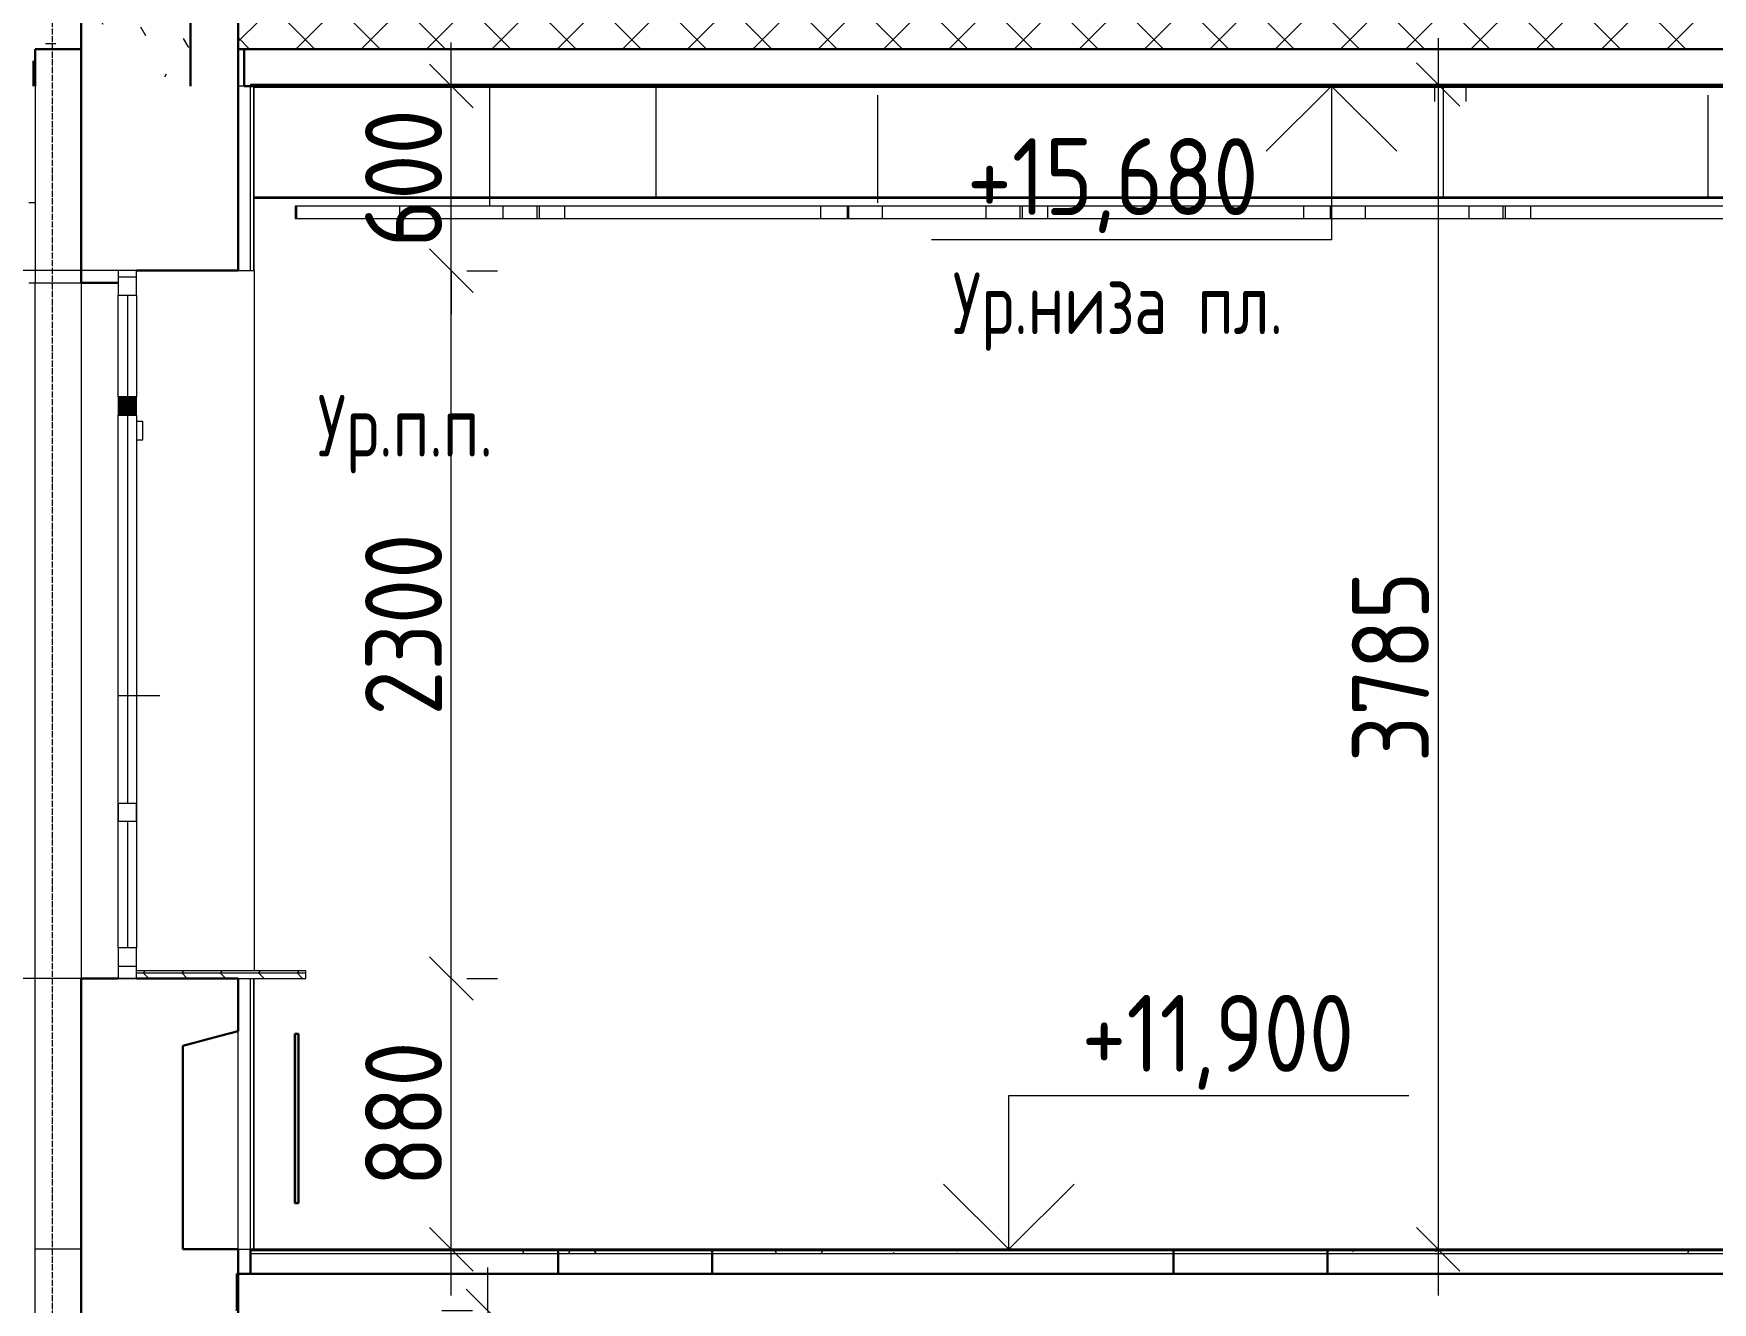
# Model space of a CAD drawing. Header units: millimetres. Extents: x -3929 to 624051, y 52832 to 514950.
# Drawn here: x 485465 to 490920, y 124473 to 128596 of the extents above; entities that cross this region are included whole.
import ezdxf

# ---------------------------------------------------------------- set-up
doc = ezdxf.new("R2010")
doc.units = ezdxf.units.MM
doc.linetypes.add('ADSK_Линия сетки', pattern=[25, 20, -2.5, 0, -2.5])
for name, color, linetype, lineweight in [('_ Окна', 7, 'Continuous', 9), ('Аннотация', 7, 'Continuous', 18), ('Каркас', 7, 'Continuous', 18), ('Несущие колонны', 7, 'Continuous', 18), ('Окна', 7, 'Continuous', 9), ('Оси', 253, 'Continuous', 9), ('Отметки', 7, 'Continuous', 9), ('Перекрытие', 7, 'Continuous', 18), ('Потолки', 7, 'Continuous', 9), ('Размеры', 7, 'Continuous', 9), ('Стены наружные', 7, 'Continuous', 18), ('Стены несущие', 7, 'Continuous', 30), ('Стены отделка', 7, 'Continuous', 30), ('Стены штриховка', 7, 'Continuous', 9), ('Узлы', 7, 'Continuous', 18), ('ШТРИХОВКА', 252, 'Continuous', 15)]:
    doc.layers.add(name, color=color, linetype=linetype, lineweight=lineweight)
doc.layers.add('Линии', color=7, linetype='Continuous', lineweight=9, true_color=0x00a600)
doc.styles.add('GOST Common_1', font='GOST_Common.ttf', dxfattribs={"width": 0.9, "height": 250})
doc.styles.add('GOST Common_3', font='GOST_Common.ttf', dxfattribs={"width": 0.8, "height": 350})
doc.dimstyles.new('ADSK_Основной_2_5_мм', dxfattribs={"dimscale": 304.8, "dimtxt": 251.428749, "dimasz": 0.463911, "dimexe": 0.492126, "dimexo": 0.492126, "dimgap": 0.098425, "dimtad": 1, "dimrnd": 0.01, "dimdsep": 46, "dimtxsty": 'GOST Common_1', "dimblk1": 'OBLIQUE', "dimblk2": 'OBLIQUE', "dimsah": 1, "dimcen": 0.09, "dimdle": 0.492126, "dimazin": 2, "dimtfac": 1, "dimtdec": 4, "dimtix": 1, "dimtmove": 0, "dimatfit": 3, "dimfxl": 1, "dimtvp": 1, "dimtolj": 1, "dimtzin": 0, "dimlwd": 20, "dimlwe": 20, "dimarcsym": 2})
doc.dimstyles.new('ADSK_Основной_2_5_мм_Округление_до_10_мм', dxfattribs={"dimscale": 304.8, "dimtxt": 251.428749, "dimasz": 0.463911, "dimexe": 0.492126, "dimexo": 0.492126, "dimgap": 0.098425, "dimtad": 1, "dimdec": 0, "dimrnd": 10, "dimdsep": 46, "dimtxsty": 'GOST Common_1', "dimblk1": 'OBLIQUE', "dimblk2": 'OBLIQUE', "dimsah": 1, "dimcen": 0.09, "dimdle": 0.492126, "dimazin": 2, "dimtfac": 1, "dimtdec": 4, "dimtix": 1, "dimtmove": 0, "dimatfit": 3, "dimfxl": 1, "dimtvp": 1, "dimtolj": 1, "dimtzin": 0, "dimlwd": 20, "dimlwe": 20, "dimarcsym": 2})
pattern_1 = [(0, (492818.01, 121045.93), (406.4, 101.6), [33.528, -271.272, 33.528, -271.272, -1625.6]), (0, (492818.01, 121045.93), (406.4, 101.6), [-609.6, 33.528, -576.072, 33.528, -271.272, -711.2]), (0, (492818.01, 121045.93), (406.4, 101.6), [-1524, 33.528, -169.672, 33.528, -474.472]), (120, (492970.41, 121096.73), (-291.1882, 301.1527), [33.528, -271.272, 33.528, -271.272, -1625.6]), (120, (492970.41, 121096.73), (-291.1882, 301.1527), [-609.6, 33.528, -576.072, 33.528, -271.272, -711.2]), (120, (492970.41, 121096.73), (-291.1882, 301.1527), [-1524, 33.528, -169.672, 33.528, -474.472]), (240, (493021.21, 121299.93), (-115.2118, -402.7527), [33.528, -271.272, 33.528, -271.272, -1625.6]), (240, (493021.21, 121299.93), (-115.2118, -402.7527), [-609.6, 33.528, -576.072, 33.528, -271.272, -711.2]), (240, (493021.21, 121299.93), (-115.2118, -402.7527), [-1524, 33.528, -169.672, 33.528, -474.472])]

# ---------------------------------------------------------------- blocks, each defined once
blk = doc.blocks.new('окно трехпол с фрамугой - 1800 и 1820х2300_h___нов_ ок15_ С ПРИВОДОМ-3466761-Разрез 2-2')
at = {"layer": '_ Окна', "lineweight": 18}
for p, q in [((2068.2, 15080), (2008.2, 15080)), ((2008.2, 15080), (2008.2, 15000)), ((2068.2, 15000), (2068.2, 15080)), ((2008.2, 15000), (2068.2, 15000)), ((2008.2, 13290), (2008.2, 13350)), ((2008.2, 13350), (2068.2, 13350)), ((2068.2, 13350), (2068.2, 13290)), ((2068.2, 13290), (2008.2, 13290)), ((2068.2, 12880), (2008.2, 12880)), ((2008.2, 12880), (2008.2, 12780)), ((2068.2, 12780), (2068.2, 12880)), ((2008.2, 12780), (2068.2, 12780))]:
    blk.add_line(p, q, dxfattribs=at)
at = {"layer": '_ Окна'}
for p, q in [((2008.2, 15060), (2068.2, 15060)), ((2038.2, 15000), (2038.2, 14670)), ((2038.2, 14610), (2038.2, 13350)), ((2038.2, 13290), (2038.2, 12880)), ((2008.2, 12820), (2068.2, 12820))]:
    blk.add_line(p, q, dxfattribs=at)
at = {"layer": 'Окна'}
for p, q in [((2068.2, 15080), (2008.2, 15080)), ((2008.2, 15080), (2008.2, 15000)), ((2068.2, 15000), (2068.2, 15080)), ((2008.2, 14670), (2008.2, 15000)), ((2068.2, 15000), (2068.2, 14670)), ((2008.2, 13350), (2008.2, 14610)), ((2068.2, 14610), (2068.2, 13350)), ((2008.2, 13350), (2008.2, 13290)), ((2068.2, 13290), (2068.2, 13350)), ((2008.2, 12880), (2008.2, 13290)), ((2068.2, 13290), (2068.2, 12880)), ((2008.2, 12880), (2008.2, 12780)), ((2068.2, 12780), (2068.2, 12880)), ((2008.2, 12780), (2068.2, 12780))]:
    blk.add_line(p, q, dxfattribs=at)
blk = doc.blocks.new('Створка открывания24 - Створка открывания-2413653-Разрез 2-2')
at = {"layer": '_ Окна', "lineweight": 18}
for p, q in [((2088.2, 14590), (2068.2, 14590)), ((2088.2, 14530), (2088.2, 14590)), ((2068.2, 14530), (2088.2, 14530))]:
    blk.add_line(p, q, dxfattribs=at)
blk = doc.blocks.new('Квадрат _ГОСТ 2591-88_-Колонна - кв_ 100-2679044-Разрез 2-2')
at = {"layer": 'Несущие колонны'}
for p, q in [((6287.5, 16100), (6287.5, 17690)), ((6387.5, 17690), (6287.5, 17690)), ((6387.5, 17690), (6387.5, 16100)), ((6287.5, 15630), (6287.5, 15675)), ((6387.5, 15675), (6387.5, 15630))]:
    blk.add_line(p, q, dxfattribs=at)
blk = doc.blocks.new('Высотные отметки - Стрелка вниз-12094-Разрез 2-2')
at = {"layer": 'Аннотация', "lineweight": 20}
for p, q in [((23173.6, 3220), (22573.6, 3220)), ((22873.6, 3220), (22661.5, 3007.9)), ((22873.6, 3220), (22873.6, 2720)), ((22873.6, 3220), (23085.7, 3007.9)), ((22873.6, 2720), (21573.6, 2720))]:
    blk.add_line(p, q, dxfattribs=at)
blk = doc.blocks.new('_Oblique')
at = {"color": 0, "linetype": 'ByBlock', "lineweight": -2}
blk.add_line((-0.5, -0.5), (0.5, 0.5), dxfattribs=at)
blk = doc.blocks.new('*D2807')
at = {"layer": 'Defpoints', "color": 0, "transparency": 16777216}
for p in [(490129, 128430.9), (490029.1, 124645.9), (490129, 124645.9)]:
    blk.add_point(p, dxfattribs=at)
at = {"layer": 'Размеры', "color": 0, "lineweight": 5, "transparency": 16777216}
for p, q in [((490029.1, 128580.9), (490029.1, 124495.9)), ((489979, 128430.9), (489879.1, 128430.9)), ((489979, 124645.9), (489879.1, 124645.9))]:
    blk.add_line(p, q, dxfattribs=at)
at = {"layer": 'Размеры', "color": 0, "lineweight": 5, "transparency": 16777216, "xscale": 141.4, "yscale": 141.4, "zscale": 141.4}
for p, rotation in [((490029.1, 128430.9), 90), ((490029.1, 124645.9), 270)]:
    blk.add_blockref('_Oblique', p, dxfattribs=dict(at, rotation=rotation))
at = {"layer": 'Размеры', "color": 0, "lineweight": 5, "transparency": 16777216, "insert": (489874.1, 126538.4), "char_height": 250, "width": 756.843, "attachment_point": 5, "rotation": 90, "style": 'GOST Common_1'}
blk.add_mtext('\\A1;3785', dxfattribs=at)
blk = doc.blocks.new('Высотные отметки - Стрелка вверх-12093-Разрез 2-2')
at = {"layer": 'Аннотация', "lineweight": 20}
for p, q in [((21738.9, 450), (20438.9, 450)), ((21738.9, -50), (21738.9, 450)), ((21738.9, -50), (21526.8, 162.1)), ((21738.9, -50), (21951, 162.1)), ((22038.9, -50), (21438.9, -50))]:
    blk.add_line(p, q, dxfattribs=at)
blk = doc.blocks.new('*D2810')
at = {"layer": 'Defpoints', "color": 0, "transparency": 16777216}
for p in [(487041.2, 124445.9), (486941.2, 123895.9), (487041.2, 123895.9)]:
    blk.add_point(p, dxfattribs=at)
at = {"layer": 'Размеры', "color": 0, "lineweight": 5, "transparency": 16777216}
for p, q in [((486941.2, 124445.9), (486941.2, 124587.3)), ((486891.2, 124445.9), (486791.2, 124445.9)), ((486941.2, 124445.9), (486941.2, 123895.9)), ((486891.2, 123895.9), (486791.2, 123895.9)), ((486941.2, 123895.9), (486941.2, 123754.5))]:
    blk.add_line(p, q, dxfattribs=at)
at = {"layer": 'Размеры', "color": 0, "lineweight": 5, "transparency": 16777216, "xscale": 141.4, "yscale": 141.4, "zscale": 141.4}
for p, rotation in [((486941.2, 124445.9), 270), ((486941.2, 123895.9), 90)]:
    blk.add_blockref('_Oblique', p, dxfattribs=dict(at, rotation=rotation))
at = {"layer": 'Размеры', "color": 0, "lineweight": 5, "transparency": 16777216, "insert": (486786.2, 124170.9), "char_height": 250, "width": 567.632, "attachment_point": 5, "rotation": 90, "style": 'GOST Common_1'}
blk.add_mtext('\\A1;550', dxfattribs=at)
blk = doc.blocks.new('*D2813')
at = {"layer": 'Defpoints', "color": 0, "transparency": 16777216}
for p in [(486722, 125525.9), (486821.9, 125525.9), (486722, 124645.9)]:
    blk.add_point(p, dxfattribs=at)
at = {"layer": 'Размеры', "color": 0, "lineweight": 5, "transparency": 16777216}
for p, q in [((486821.9, 124495.9), (486821.9, 125675.9)), ((486872, 125525.9), (486971.9, 125525.9)), ((486872, 124645.9), (486971.9, 124645.9))]:
    blk.add_line(p, q, dxfattribs=at)
at = {"layer": 'Размеры', "color": 0, "lineweight": 5, "transparency": 16777216, "xscale": 141.4, "yscale": 141.4, "zscale": 141.4}
for p, rotation in [((486821.9, 125525.9), 90), ((486821.9, 124645.9), 270)]:
    blk.add_blockref('_Oblique', p, dxfattribs=dict(at, rotation=rotation))
at = {"layer": 'Размеры', "color": 0, "lineweight": 5, "transparency": 16777216, "insert": (486666.9, 125085.9), "char_height": 250, "width": 567.632, "attachment_point": 5, "rotation": 90, "style": 'GOST Common_1'}
blk.add_mtext('\\A1;880', dxfattribs=at)
blk = doc.blocks.new('*D2814')
at = {"layer": 'Defpoints', "color": 0, "transparency": 16777216}
for p in [(486722, 127825.9), (486821.9, 127825.9), (486722, 125525.9)]:
    blk.add_point(p, dxfattribs=at)
at = {"layer": 'Размеры', "color": 0, "lineweight": 5, "transparency": 16777216}
for p, q in [((486821.9, 125375.9), (486821.9, 127975.9)), ((486872, 127825.9), (486971.9, 127825.9)), ((486872, 125525.9), (486971.9, 125525.9))]:
    blk.add_line(p, q, dxfattribs=at)
at = {"layer": 'Размеры', "color": 0, "lineweight": 5, "transparency": 16777216, "xscale": 141.4, "yscale": 141.4, "zscale": 141.4}
for p, rotation in [((486821.9, 127825.9), 90), ((486821.9, 125525.9), 270)]:
    blk.add_blockref('_Oblique', p, dxfattribs=dict(at, rotation=rotation))
at = {"layer": 'Размеры', "color": 0, "lineweight": 5, "transparency": 16777216, "insert": (486666.9, 126675.9), "char_height": 250, "width": 756.843, "attachment_point": 5, "rotation": 90, "style": 'GOST Common_1'}
blk.add_mtext('\\A1;2300', dxfattribs=at)
blk = doc.blocks.new('*D2815')
at = {"layer": 'Defpoints', "color": 0, "transparency": 16777216}
for p in [(486722, 128425.9), (486821.9, 128425.9), (486722, 127825.9)]:
    blk.add_point(p, dxfattribs=at)
at = {"layer": 'Размеры', "color": 0, "lineweight": 5, "transparency": 16777216}
for p, q in [((486821.9, 128425.9), (486821.9, 128567.3)), ((486821.9, 127825.9), (486821.9, 128425.9)), ((486872, 128425.9), (486971.9, 128425.9)), ((486821.9, 127825.9), (486821.9, 127684.5)), ((486872, 127825.9), (486971.9, 127825.9))]:
    blk.add_line(p, q, dxfattribs=at)
at = {"layer": 'Размеры', "color": 0, "lineweight": 5, "transparency": 16777216, "xscale": 141.4, "yscale": 141.4, "zscale": 141.4}
for p, rotation in [((486821.9, 128425.9), 270), ((486821.9, 127825.9), 90)]:
    blk.add_blockref('_Oblique', p, dxfattribs=dict(at, rotation=rotation))
at = {"layer": 'Размеры', "color": 0, "lineweight": 5, "transparency": 16777216, "insert": (486666.9, 128125.9), "char_height": 250, "width": 567.632, "attachment_point": 5, "rotation": 90, "style": 'GOST Common_1'}
blk.add_mtext('\\A1;600', dxfattribs=at)

msp = doc.modelspace()

# ---------------------------------------------------------------- hatches: boundary and pattern name
at = {"layer": 'Узлы', "lineweight": 5, "true_color": 0xffffff}
msp.add_hatch(color=7, dxfattribs=at).paths.add_polyline_path([(485799.344, 127355.933), (485799.502, 127355.933), (485799.344, 127415.933), (485739.344, 127415.933), (485739.344, 127355.933)])
at = {"layer": 'ШТРИХОВКА'}
h = msp.add_hatch(dxfattribs=at)
h.set_pattern_fill('FP_2', color=252, style=0, pattern_type=2)
h.set_pattern_definition(pattern_1)
h.paths.add_polyline_path([(485464.54, 128425.933), (485469.344, 128425.933), (485469.344, 128545.933), (485619.344, 128545.933), (485974.54, 128425.933), (485974.54, 128650.51), (485965.594, 128646.124), (485961.567, 128654.337), (485961.567, 128642.175), (485846.567, 128642.175), (485846.567, 128757.175), (485961.567, 128757.175), (485961.567, 128738.816), (485974.54, 128745.177), (485974.54, 128965.606), (485469.087, 128728.505), (485469.183, 128660.226), (485464.54, 128658.051), (485464.54, 128508.232)])
h.paths.add_polyline_path([(485464.54, 128737.559), (485974.54, 128976.46), (485974.54, 131957.278), (485464.54, 131957.278), (485465.069, 131582.004), (485624.619, 131582.004), (485664.937, 131357.797), (485702.56, 131323.224), (485722.781, 131290.764), (485734.376, 131259.648), (485740.498, 131223.015), (485739.78, 131188.551), (485734.213, 131161.352), (485727.264, 131140.752), (485714.316, 131113.515), (485710.732, 131106.424), (485779.616, 131059.754), (485708.936, 130957.975), (485717.887, 130135.698), (485718.45, 130065.776), (485766.459, 130065.776), (485563.216, 129584.224), (485464.54, 129584.224), (485464.54, 128745.846)])
h = msp.add_hatch(dxfattribs=at)
h.set_pattern_fill('FP_15', color=252, style=0, pattern_type=2)
h.set_pattern_definition([(45, (492818.01, 121045.93), (-106.066, 106.066), []), (135, (492818.01, 121045.93), (-106.066, -106.066), [])])
h.paths.add_polyline_path([(492092.813, 128545.933), (496385.649, 128545.933), (496385.649, 128745.933), (486169.164, 128745.933), (486129.344, 128726.409), (486129.344, 128545.933), (492017.351, 128545.933)])
h = msp.add_hatch(dxfattribs=at)
h.set_pattern_fill('FP_16', color=252, style=0, pattern_type=2)
h.set_pattern_definition([(0, (492818.01, 121045.93), (0, 124.95), []), (315, (492818.01, 121045.93), (124.95, 0), [176.706, -176.706]), (45, (492818.01, 121045.93), (124.95, 0), [176.706, -176.706])])
h.paths.add_polyline_path([(486250.715, 125525.933), (486349.344, 125525.933), (486349.344, 125550.933), (485799.344, 125550.933), (485799.344, 125525.933), (486181.344, 125525.933)])
msp.add_hatch(color=252, dxfattribs=at).paths.add_polyline_path([(486325.733, 124795.933), (486325.733, 125345.933), (486313.733, 125345.933), (486313.733, 124795.933)])
h = msp.add_hatch(dxfattribs=at)
h.set_pattern_fill('FP_2', color=252, style=0, pattern_type=2)
h.set_pattern_definition(pattern_1)
h.paths.add_polyline_path([(492363.939, 124630.933), (493169.344, 124630.933), (493169.344, 124640.933), (491669.344, 124640.933), (491669.344, 124630.933), (492363.9, 124630.933)])
h.paths.add_polyline_path([(486181.344, 124630.933), (487169.344, 124630.933), (487169.344, 124640.933), (486169.344, 124640.933), (486169.344, 124630.933)])
h.paths.add_polyline_path([(489169.344, 124630.933), (489669.344, 124630.933), (489669.344, 124640.933), (489169.344, 124640.933)])
h = msp.add_hatch(dxfattribs=at)
h.set_pattern_fill('FP_2', color=252, style=0, pattern_type=2)
h.set_pattern_definition(pattern_1)
h.paths.add_polyline_path([(487169.344, 124630.933), (487669.344, 124630.933), (487669.344, 124640.933), (487169.344, 124640.933)])
h.paths.add_polyline_path([(493669.344, 124630.933), (493669.344, 124640.933), (493169.344, 124640.933), (493169.344, 124630.933), (493636.009, 124630.933)])
h.paths.add_polyline_path([(489669.344, 124630.933), (491169.344, 124630.933), (491169.344, 124640.933), (489669.344, 124640.933)])
h = msp.add_hatch(dxfattribs=at)
h.set_pattern_fill('FP_2', color=252, style=0, pattern_type=2)
h.set_pattern_definition(pattern_1)
h.paths.add_polyline_path([(491210.987, 124630.933), (491669.344, 124630.933), (491669.344, 124640.933), (491169.344, 124640.933), (491169.344, 124630.933), (491187.011, 124630.933)])
h.paths.add_polyline_path([(487683.682, 124630.933), (489169.344, 124630.933), (489169.344, 124640.933), (487669.344, 124640.933), (487669.344, 124630.933)])
h.paths.add_polyline_path([(494435.862, 124630.933), (494449.862, 124630.933), (494449.751, 124640.933), (493669.344, 124640.933), (493669.344, 124630.933), (494407.607, 124630.933)])

# ---------------------------------------------------------------- linework, layer by layer
at = {"layer": 'Каркас'}
msp.add_line((486181.344, 128065.933), (492226.566, 128065.933), dxfattribs=at)
at = {"layer": 'Линии', "color": 7, "lineweight": 18}
for p, q in [((486946.755, 128035.933), (486946.755, 128430.933)), ((487488.169, 128065.933), (487488.169, 128430.933)), ((488208.169, 128045.933), (488208.169, 128395.933)), ((490046.646, 128065.933), (490046.646, 128425.933)), ((490906.646, 128065.933), (490906.646, 128395.933))]:
    msp.add_line(p, q, dxfattribs=at)
at = {"layer": 'Линии', "color": 7}
for p, q in [((485739.344, 127415.933), (485739.344, 127355.933)), ((485799.502, 127415.933), (485739.344, 127415.933)), ((485799.502, 127355.933), (485799.502, 127415.933)), ((485739.344, 127355.933), (485799.502, 127355.933)), ((486129.344, 124645.933), (486129.344, 125355.275))]:
    msp.add_line(p, q, dxfattribs=at)
at = {"layer": 'Линии', "color": 1, "true_color": 0xff0000}
msp.add_line((485739.344, 126445.933), (485874.344, 126445.933), dxfattribs=at)
at = {"layer": 'Линии', "color": 7, "lineweight": 30}
for p, q in [((486071.388, 125339.746), (485949.344, 125307.045)), ((486129.344, 125355.275), (486071.388, 125339.746)), ((485949.344, 125307.045), (485949.344, 124645.933)), ((485949.344, 124645.933), (486129.344, 124645.933))]:
    msp.add_line(p, q, dxfattribs=at)
at = {"layer": 'Оси', "linetype": 'ADSK_Линия сетки'}
msp.add_line((485526.112, 107157.883), (485526.112, 128741.962), dxfattribs=at)
at = {"layer": 'Отметки', "lineweight": 5}
for p, q in [((490413.369, 128425.933), (489682.743, 128425.933)), ((485967.555, 127825.933), (482289.595, 127825.933)), ((485949.045, 125525.933), (482396.188, 125525.933)), ((487995.313, 124645.933), (488633.684, 124645.933))]:
    msp.add_line(p, q, dxfattribs=at)
at = {"layer": 'Перекрытие', "lineweight": 30}
for p, q in [((486129.344, 128726.409), (486129.344, 128545.933)), ((486129.344, 128545.933), (496385.649, 128545.933)), ((486149.344, 128545.933), (486149.344, 128425.933)), ((486149.344, 128425.933), (496306.907, 128425.933)), ((486169.344, 124643.383), (486169.344, 124565.933)), ((491169.344, 124643.383), (486169.344, 124643.383)), ((487169.344, 124565.933), (487169.344, 124643.383)), ((487669.344, 124565.933), (487669.344, 124643.383)), ((489169.344, 124643.383), (489169.344, 124565.933)), ((489669.344, 124565.933), (489669.344, 124643.383)), ((496435.648, 124565.933), (486124.54, 124565.933)), ((486124.54, 124565.933), (486124.54, 124445.933))]:
    msp.add_line(p, q, dxfattribs=at)
at = {"layer": 'Перекрытие', "lineweight": 9}
for p, q in [((486349.344, 125550.933), (485799.344, 125550.933)), ((486349.344, 125525.933), (486349.344, 125550.933)), ((486129.344, 125525.933), (486349.344, 125525.933)), ((491169.344, 124645.933), (486169.344, 124645.933)), ((486169.344, 124645.933), (486169.344, 124643.383)), ((487169.344, 124643.383), (487169.344, 124645.933)), ((487669.344, 124643.383), (487669.344, 124645.933)), ((489169.344, 124645.933), (489169.344, 124643.383)), ((489669.344, 124643.383), (489669.344, 124645.933))]:
    msp.add_line(p, q, dxfattribs=at)
at = {"layer": 'Перекрытие'}
for p, q in [((491169.344, 124640.933), (486169.344, 124640.933)), ((491169.344, 124630.933), (486169.344, 124630.933))]:
    msp.add_line(p, q, dxfattribs=at)
at = {"layer": 'Потолки'}
for p, q in [((494461.862, 128430.933), (486169.344, 128430.933)), ((486169.344, 128430.933), (486169.344, 128425.933)), ((492124.351, 128420.933), (486181.344, 128420.933)), ((486181.344, 128065.933), (492124.351, 128065.933)), ((492124.351, 128060.933), (486181.344, 128060.933)), ((486314.743, 128035.933), (486314.743, 127995.933)), ((494391.916, 128035.933), (486314.743, 128035.933)), ((486314.743, 127995.933), (494391.916, 127995.933)), ((486319.331, 128035.933), (486319.331, 127995.933)), ((486653.495, 128035.933), (486653.495, 127995.933)), ((486990.3, 127995.933), (486990.3, 128035.933)), ((487100.351, 128035.933), (487100.351, 127995.933)), ((487107.247, 128035.933), (487107.247, 127995.933)), ((487190.3, 128035.933), (487190.3, 127995.933)), ((488022.608, 127995.933), (488022.608, 128035.933)), ((488109.555, 127995.933), (488109.555, 128035.933)), ((488113.547, 127995.933), (488113.547, 128035.933)), ((488222.608, 128035.933), (488222.608, 127995.933)), ((488559.735, 127995.933), (488559.735, 128035.933)), ((488670.134, 128035.933), (488670.134, 127995.933)), ((488677.029, 128035.933), (488677.029, 127995.933)), ((488760.001, 128035.933), (488760.001, 127995.933)), ((489592.437, 127995.933), (489592.437, 128035.933)), ((489679.341, 127995.933), (489679.341, 128035.933)), ((489683.333, 127995.933), (489683.333, 128035.933)), ((489792.39, 128035.933), (489792.39, 127995.933)), ((490129.428, 127995.933), (490129.428, 128035.933)), ((490239.663, 128035.933), (490239.663, 127995.933)), ((490246.558, 128035.933), (490246.558, 127995.933)), ((490329.611, 128035.933), (490329.611, 127995.933))]:
    msp.add_line(p, q, dxfattribs=at)
at = {"layer": 'Стены наружные'}
for p, q in [((485469.344, 125525.933), (485469.344, 127785.933)), ((485619.344, 127785.933), (485619.344, 125525.933)), ((486181.344, 127825.933), (486181.344, 125550.933))]:
    msp.add_line(p, q, dxfattribs=at)
at = {"layer": 'Стены несущие'}
for p, q in [((485619.344, 128799.032), (485619.344, 127785.933)), ((485974.54, 128425.933), (485974.54, 128650.51)), ((485469.344, 128425.933), (485469.344, 128545.933)), ((485469.344, 128545.933), (485619.344, 128545.933)), ((486129.344, 127825.933), (486129.344, 128545.933)), ((485464.54, 128508.232), (485464.54, 128425.933)), ((485619.344, 127785.933), (485739.344, 127785.933)), ((485799.344, 127825.933), (486129.344, 127825.933)), ((485739.344, 125525.933), (485619.344, 125525.933)), ((485619.344, 125525.933), (485619.344, 123855.933)), ((486129.344, 125525.933), (485799.344, 125525.933)), ((486129.344, 125355.275), (486129.344, 125525.933)), ((486325.733, 125345.933), (486313.733, 125345.933)), ((486313.733, 125345.933), (486313.733, 124795.933)), ((486325.733, 124795.933), (486325.733, 125345.933)), ((486313.733, 124795.933), (486325.733, 124795.933)), ((486129.344, 124645.933), (486129.344, 123895.933))]:
    msp.add_line(p, q, dxfattribs=at)
at = {"layer": 'Стены отделка', "lineweight": 9}
for p, q in [((485469.344, 128425.933), (485469.344, 127785.933)), ((486149.344, 128425.933), (486129.344, 128425.933)), ((486181.344, 127825.933), (486181.344, 128425.933)), ((485469.344, 128045.933), (485449.344, 128045.933)), ((485449.344, 127785.933), (485619.344, 127785.933)), ((486129.344, 127825.933), (486181.344, 127825.933)), ((485619.344, 125525.933), (485449.344, 125525.933)), ((485469.344, 123855.933), (485469.344, 125525.933)), ((486181.344, 124645.933), (486181.344, 125525.933)), ((485619.344, 124645.933), (485469.344, 124645.933)), ((486129.344, 124645.933), (486169.344, 124645.933))]:
    msp.add_line(p, q, dxfattribs=at)
at = {"layer": 'Стены штриховка'}
for p, q in [((486169.344, 127825.933), (486169.344, 128425.933)), ((486179.344, 128425.933), (486179.344, 127825.933)), ((486169.344, 124645.933), (486169.344, 125525.933)), ((486179.344, 125525.933), (486179.344, 124645.933))]:
    msp.add_line(p, q, dxfattribs=at)

# ---------------------------------------------------------------- block references
at = {"layer": 'Несущие колонны'}
msp.add_blockref('Квадрат _ГОСТ 2591-88_-Колонна - кв_ 100-2679044-Разрез 2-2', (483731.112, 112745.933), dxfattribs=at)
at = {"layer": 'Окна'}
for name in ['окно трехпол с фрамугой - 1800 и 1820х2300_h___нов_ ок15_ С ПРИВОДОМ-3466761-Разрез 2-2', 'Створка открывания24 - Створка открывания-2413653-Разрез 2-2']:
    msp.add_blockref(name, (483731.112, 112745.933), dxfattribs=at)
at = {"layer": 'Отметки', "lineweight": 20, "extrusion": (0, 0, -1)}
msp.add_blockref('Высотные отметки - Стрелка вверх-12093-Разрез 2-2', (-510372.568, 124695.933), dxfattribs=at)

# ---------------------------------------------------------------- texts
at = {"layer": 'Аннотация', "lineweight": 9, "char_height": 200, "attachment_point": 1, "line_spacing_factor": 1.022766, "style": 'GOST Common_3', "bg_fill": 2}
for s, insert, width in [('\\pxt1.8,3.6,5.4,7.2,9,10.8,12.6,14.4,16.2,18,19.8,21.6,23.4,25.2,27,28.8,30.6,32.4,34.2,36,37.8,39.6,41.4,43.2,45,46.8,48.6,50.4,52.2,54,55.8,57.6;{Ур.низа пл.}', (488451.32, 127819.82), 1257.147), ('\\pxt1.8,3.6,5.4,7.2,9,10.8,12.6,14.4,16.2,18,19.8,21.6,23.4,25.2,27,28.8,30.6,32.4,34.2,36,37.8,39.6,41.4,43.2,45,46.8,48.6,50.4,52.2,54,55.8,57.6;{Ур.п.п.}', (486387.346, 127421.723), 715.383)]:
    msp.add_mtext(s, dxfattribs=dict(at, insert=insert, width=width))
at = {"layer": 'Отметки', "lineweight": 20, "char_height": 250, "attachment_point": 1, "line_spacing_factor": 1.022761, "style": 'GOST Common_1'}
for s, insert, width in [('+15,680', (488497.497, 128256.489), 1164.59094), ('+11,900', (488869.808, 125472.64), 1113.30067)]:
    msp.add_mtext(s, dxfattribs=dict(at, insert=insert, width=width))

# ---------------------------------------------------------------- dimensions: what is measured, and where the dimension line sits
at = {"layer": 'Размеры', "lineweight": 5}
for base, p1, p2, override, picture, middle in [((486821.938, 128425.933), (486721.953, 127825.933), (486721.953, 128425.933), {"dimpost": '<>', "dimfxl": 600, "dimlwd": 5, "dimlwe": 5}, '*D2815', (486666.938, 128125.933)), ((486821.938, 125525.933), (486721.953, 124645.933), (486721.953, 125525.933), {"dimpost": '<>', "dimfxl": 880, "dimlwd": 5, "dimlwe": 5}, '*D2813', (486666.938, 125085.933)), ((486941.231, 123895.933), (487041.216, 124445.933), (487041.216, 123895.933), {"dimpost": '<>', "dimfxl": 550, "dimlwd": 5, "dimlwe": 5}, '*D2810', (486786.231, 124170.933))]:
    dim = msp.add_linear_dim(base=base, p1=p1, p2=p2, angle=90, dimstyle='ADSK_Основной_2_5_мм_Округление_до_10_мм', override=override, dxfattribs=at)
    dim.commit()
    dim.dimension.update_dxf_attribs({"geometry": picture, "text_midpoint": middle})

# ---------------------------------------------------------------- next in the draw order: block references
at = {"layer": 'Отметки', "lineweight": 20}
msp.add_blockref('Высотные отметки - Стрелка вниз-12094-Разрез 2-2', (466809.127, 125205.933), dxfattribs=at)

# ---------------------------------------------------------------- next in the draw order: dimensions: what is measured, and where the dimension line sits
at = {"layer": 'Размеры', "lineweight": 5}
for base, p1, p2, dimstyle, override, picture, middle in [((490029.063, 124645.933), (490129.048, 128430.933), (490129.048, 124645.933), 'ADSK_Основной_2_5_мм', {"dimpost": '<>', "dimfxl": 3785, "dimlwd": 5, "dimlwe": 5}, '*D2807', (489874.063, 126538.433)), ((486821.938, 127825.933), (486721.953, 125525.933), (486721.953, 127825.933), 'ADSK_Основной_2_5_мм_Округление_до_10_мм', {"dimpost": '<>', "dimfxl": 2300, "dimlwd": 5, "dimlwe": 5}, '*D2814', (486666.938, 126675.933))]:
    dim = msp.add_linear_dim(base=base, p1=p1, p2=p2, angle=90, dimstyle=dimstyle, override=override, dxfattribs=at)
    dim.commit()
    dim.dimension.update_dxf_attribs({"geometry": picture, "text_midpoint": middle})

doc.saveas('drawing.dxf')
